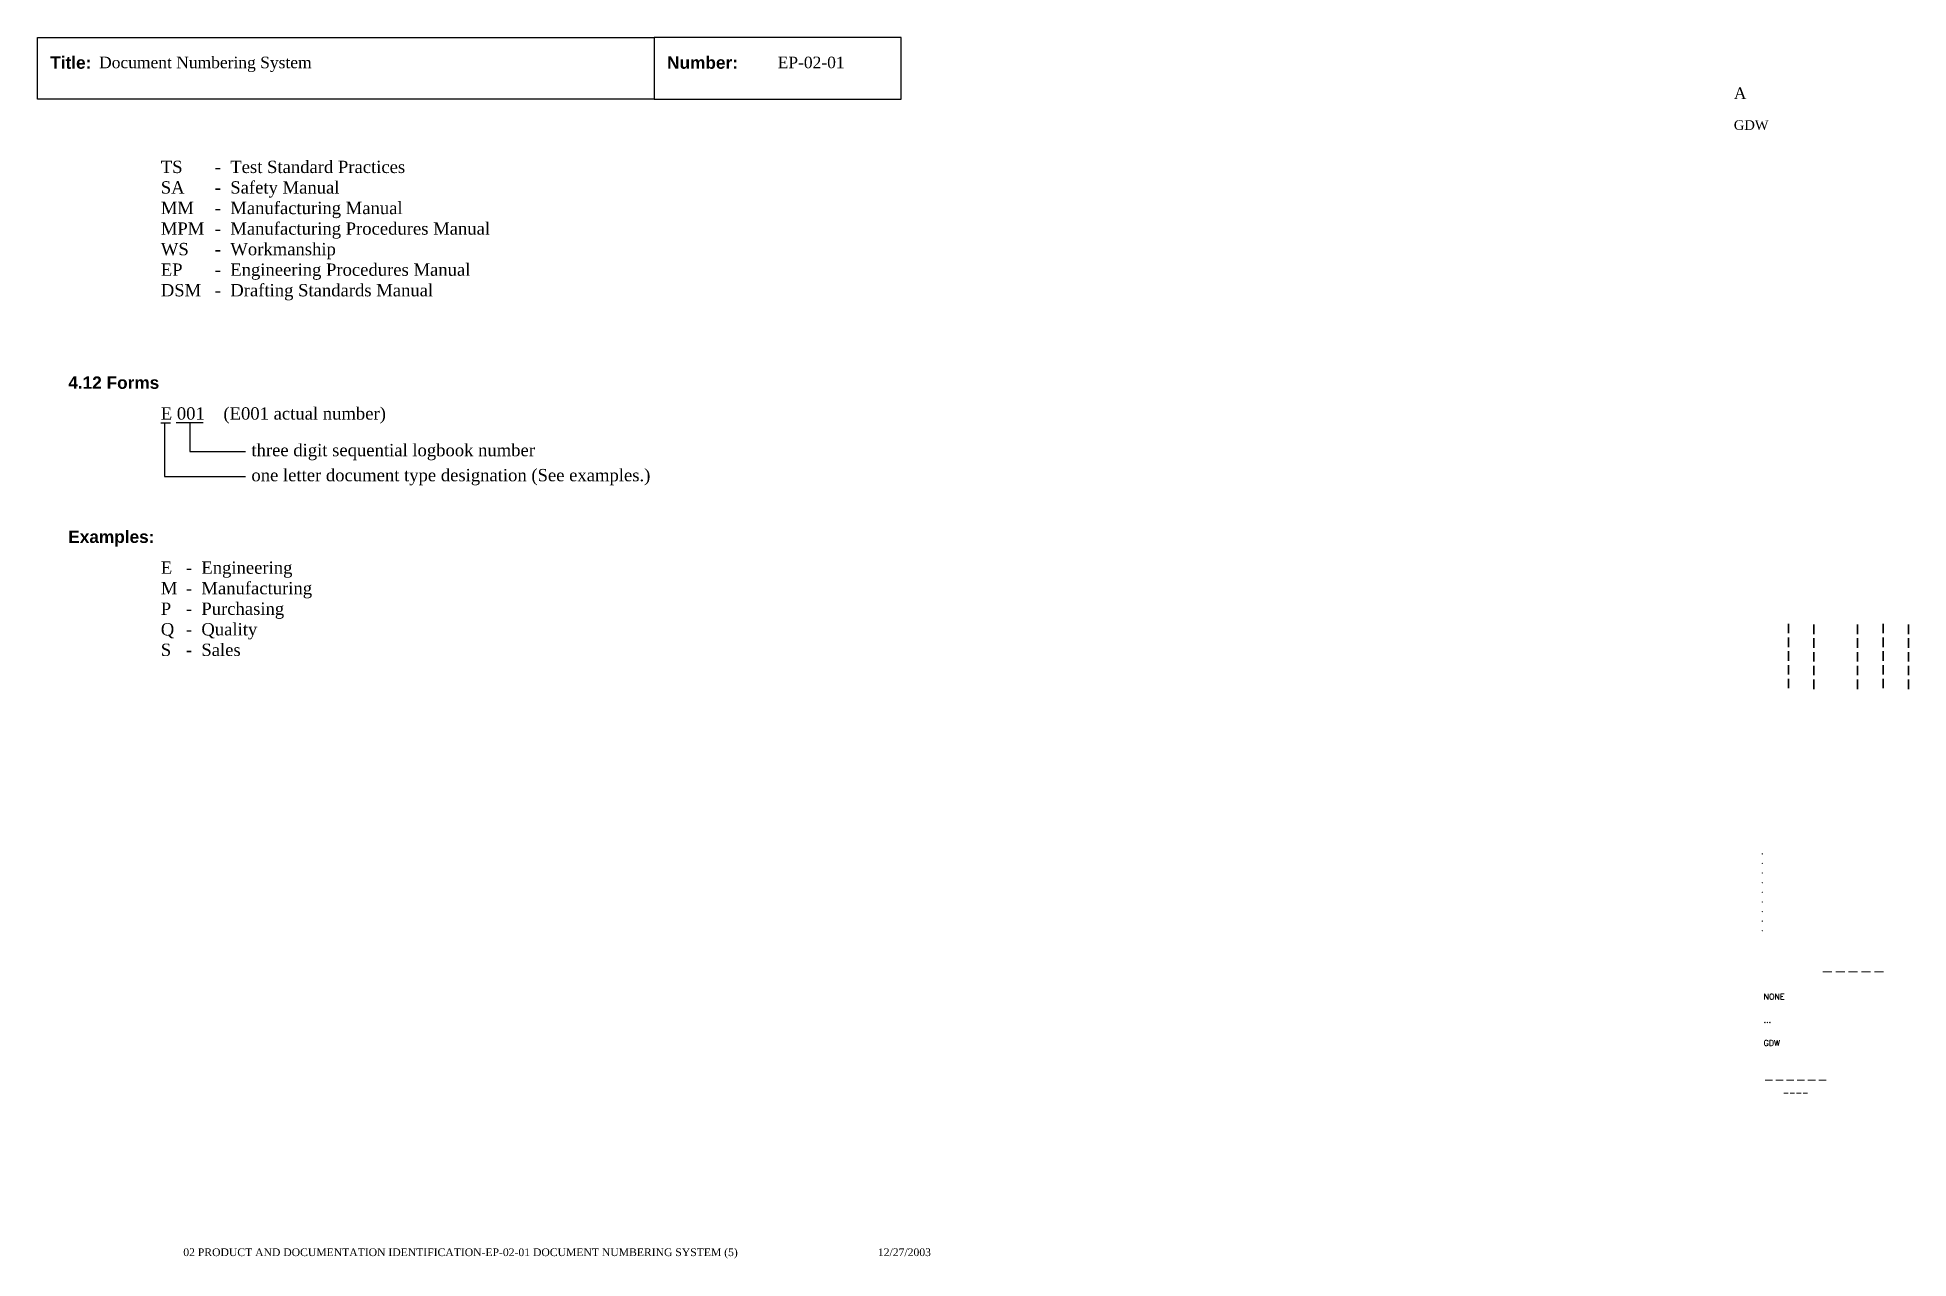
# Paper-space layout 'EP-02-01 Document Numbering System (5)' of a CAD drawing. Header units: inches. Extents: x 1 to 31.3, y 0.2 to 20.
import ezdxf
from ezdxf.enums import TextEntityAlignment as Align

# ---------------------------------------------------------------- set-up
doc = ezdxf.new("R2010")
doc.units = ezdxf.units.IN
doc.header["$MEASUREMENT"] = 0
doc.layers.add('TitleBlock_Attributes', color=40, linetype='Continuous', plot=False)
doc.layers.add('TitleBlock_Atts_Print', color=1, linetype='Continuous')
doc.styles.get("Standard").update_dxf_attribs({"font": 'simplex.shx'})
doc.styles.add('style1', font='TIMES.TTF')
doc.styles.add('styleAtt', font='TIMES.TTF')
doc.styles.add('TBBIGTEXT', font='complex.shx')

# ---------------------------------------------------------------- blocks, each defined once
blk = doc.blocks.new('Test1')
at = {"layer": 'TitleBlock_Attributes', "style": 'TBBIGTEXT', "width": 0.8}
for tag, p, height in [('SideLine1', (29.492, 9.408), 0.25), ('SideLine2', (29.906, 9.396), 0.25), ('SideLine3', (30.612, 9.396), 0.25), ('SideLine4', (31.026, 9.408), 0.25), ('SideLine5', (31.44, 9.396), 0.25), ('File-Layout', (28.803, 3.641), 0.125)]:
    blk.add_attdef(tag, p, '', height=height, rotation=90, dxfattribs=at)
at = {"layer": 'TitleBlock_Attributes'}
for tag, p, height in [('REV1', (28.947, 6.754), 0.0625), ('REV2', (28.947, 6.598), 0.0625), ('REV3', (28.947, 6.442), 0.0625), ('REV4', (28.947, 6.286), 0.0625), ('REV5', (28.947, 6.13), 0.0625), ('REV6', (28.947, 5.974), 0.0625), ('REV7', (28.947, 5.818), 0.0625), ('REV8', (28.947, 5.662), 0.0625), ('REV9', (28.947, 5.506), 0.0625), ('SCALE', (28.983, 4.394), 0.0938), ('INCHARGE', (28.983, 4.016), 0.0938), ('DRW', (28.983, 3.641), 0.0938)]:
    blk.add_attdef(tag, p, '', height=height, dxfattribs=at)
at = {"layer": 'TitleBlock_Attributes', "style": 'TBBIGTEXT'}
for tag, height, p in [('PROJNUM', 0.188, (30.434, 4.761)), ('DWG_NUM', 0.156, (31.168, 4.127)), ('CUSTOMER', 0.156, (29.501, 3.017)), ('LOCATION', 0.0938, (29.501, 2.835)), ('DESC_1', 0.188, (29.501, 2.412)), ('DESC_2', 0.188, (29.501, 2.1)), ('DESC_3', 0.188, (29.501, 1.787))]:
    blk.add_attdef(tag, text='', height=height, dxfattribs=at).set_placement(p, align=Align.CENTER)
at = {"layer": 'TitleBlock_Attributes'}
blk.add_attdef('DRW_DATE', text='', height=0.0938, dxfattribs=at).set_placement((31.149, 3.648), align=Align.CENTER)

psp = doc.layouts.new('EP-02-01 Document Numbering System (5)')

# ---------------------------------------------------------------- linework, layer by layer
at = {"color": 30}
for p, q in [((3, 13.75), (3.156, 13.75)), ((3.062, 13.75), (3.062, 12.875)), ((3.688, 13.75), (3.25, 13.75)), ((3.469, 13.75), (3.469, 13.281)), ((3.469, 13.281), (4.375, 13.281)), ((3.062, 12.875), (4.375, 12.875))]:
    psp.add_line(p, q, dxfattribs=at)
for points in [[(1, 20), (11, 20), (11, 19), (1, 19)], [(11, 19), (15, 19), (15, 20), (11, 20)]]:
    psp.add_lwpolyline(points, close=True)

# ---------------------------------------------------------------- block references
ref = psp.add_blockref('Test1', (0, 0))
ref.add_attrib('CUSTOMER', '------', dxfattribs={"layer": 'TitleBlock_Attributes', "height": 0.1562, "style": 'TBBIGTEXT'}).set_placement((29.501, 3.017), align=Align.CENTER)
ref.add_attrib('LOCATION', '----', dxfattribs={"layer": 'TitleBlock_Attributes', "height": 0.0938, "style": 'TBBIGTEXT'}).set_placement((29.501, 2.835), align=Align.CENTER)
ref.add_attrib('DESC_1', 'Document Numbering System', (2, 19.5), dxfattribs={"layer": 'TitleBlock_Atts_Print', "height": 0.1875, "style": 'styleAtt'})
ref.add_attrib('DESC_2', 'EP-02-01', (13, 19.5), dxfattribs={"layer": 'TitleBlock_Atts_Print', "height": 0.1875, "style": 'styleAtt'})
ref.add_attrib('DESC_3', 'A', (28.5, 19), dxfattribs={"layer": 'TitleBlock_Attributes', "height": 0.188, "style": 'styleAtt'})
ref.add_attrib('PROJNUM', '-----', dxfattribs={"layer": 'TitleBlock_Attributes', "height": 0.1875, "style": 'TBBIGTEXT'}).set_placement((30.434, 4.761), align=Align.CENTER)
ref.add_attrib('DWG_NUM', 'GDW', (28.5, 18.5), dxfattribs={"layer": 'TitleBlock_Attributes', "height": 0.1562, "style": 'styleAtt'})
ref.add_attrib('DRW_DATE', '12/27/2003', dxfattribs={"layer": 'TitleBlock_Atts_Print', "height": 0.125, "style": 'styleAtt'}).set_placement((15.055, 0.232), align=Align.CENTER)
ref.add_attrib('DRW', 'GDW', (28.983, 3.641), dxfattribs={"layer": 'TitleBlock_Attributes', "height": 0.0938})
ref.add_attrib('INCHARGE', '...', (28.983, 4.016), dxfattribs={"layer": 'TitleBlock_Attributes', "height": 0.0938})
ref.add_attrib('SCALE', 'NONE', (28.983, 4.394), dxfattribs={"layer": 'TitleBlock_Attributes', "height": 0.0938})
ref.add_attrib('REV1', '.', (28.947, 6.754), dxfattribs={"layer": 'TitleBlock_Attributes', "height": 0.0625})
ref.add_attrib('REV2', '.', (28.947, 6.598), dxfattribs={"layer": 'TitleBlock_Attributes', "height": 0.0625})
ref.add_attrib('REV3', '.', (28.947, 6.442), dxfattribs={"layer": 'TitleBlock_Attributes', "height": 0.0625})
ref.add_attrib('REV4', '.', (28.947, 6.286), dxfattribs={"layer": 'TitleBlock_Attributes', "height": 0.0625})
ref.add_attrib('REV5', '.', (28.947, 6.13), dxfattribs={"layer": 'TitleBlock_Attributes', "height": 0.0625})
ref.add_attrib('REV6', '.', (28.947, 5.974), dxfattribs={"layer": 'TitleBlock_Attributes', "height": 0.0625})
ref.add_attrib('REV7', '.', (28.947, 5.818), dxfattribs={"layer": 'TitleBlock_Attributes', "height": 0.0625})
ref.add_attrib('REV8', '.', (28.947, 5.662), dxfattribs={"layer": 'TitleBlock_Attributes', "height": 0.0625})
ref.add_attrib('REV9', '.', (28.947, 5.506), dxfattribs={"layer": 'TitleBlock_Attributes', "height": 0.0625})
ref.add_attrib('SideLine1', '-----', (29.492, 9.408), dxfattribs={"layer": 'TitleBlock_Attributes', "height": 0.25, "rotation": 90, "style": 'TBBIGTEXT', "width": 0.8})
ref.add_attrib('SideLine2', '-----', (29.906, 9.396), dxfattribs={"layer": 'TitleBlock_Attributes', "height": 0.25, "rotation": 90, "style": 'TBBIGTEXT', "width": 0.8})
ref.add_attrib('SideLine3', '-----', (30.612, 9.396), dxfattribs={"layer": 'TitleBlock_Attributes', "height": 0.25, "rotation": 90, "style": 'TBBIGTEXT', "width": 0.8})
ref.add_attrib('SideLine4', '-----', (31.026, 9.408), dxfattribs={"layer": 'TitleBlock_Attributes', "height": 0.25, "rotation": 90, "style": 'TBBIGTEXT', "width": 0.8})
ref.add_attrib('SideLine5', '-----', (31.44, 9.396), dxfattribs={"layer": 'TitleBlock_Attributes', "height": 0.25, "rotation": 90, "style": 'TBBIGTEXT', "width": 0.8})
ref.add_attrib('File-Layout', '02 PRODUCT AND DOCUMENTATION IDENTIFICATION-EP-02-01 DOCUMENT NUMBERING SYSTEM (5)', dxfattribs={"layer": 'TitleBlock_Atts_Print', "height": 0.125, "style": 'styleAtt'}).set_placement((7.859, 0.232), align=Align.CENTER)

# ---------------------------------------------------------------- texts
at = {"color": 5, "char_height": 0.2, "width": 2, "attachment_point": 1, "line_spacing_factor": 1.5, "style": 'style1'}
for s, insert in [('{\\fArial|b1|i0|c0|p34;Title:}', (1.207, 19.691)), ('{\\fArial|b1|i0|c0|p34;Number:}', (11.207, 19.691))]:
    psp.add_mtext(s, dxfattribs=dict(at, insert=insert))
at = {"color": 5, "char_height": 0.2, "attachment_point": 1, "style": 'style1'}
for s, insert, width in [('TS\\PSA\\PMM\\PMPM\\PWS\\PEP\\PDSM', (3, 18), 1), ('-  Test Standard Practices\\P-  Safety Manual\\P-  Manufacturing Manual\\P-  Manufacturing Procedures Manual\\P-  Workmanship\\P-  Engineering Procedures Manual\\P-  Drafting Standards Manual', (3.875, 18), 7.125), ('{\\fArial|b1|i0|c0|p34;4.12 Forms}', (1.5, 14.5), 13), ('E 001    (E001 actual number)', (3, 14), 7.5), ('three digit sequential logbook number', (4.469, 13.406), 6.28125), ('one letter document type designation (See examples.)', (4.469, 13), 7.6875), ('{\\fArial|b1|i0|c0|p34;Examples:}', (1.5, 12), 13), ('E\\PM\\PP\\PQ\\PS', (3, 11.5), 1), ('-  Engineering\\P-  Manufacturing\\P-  Purchasing\\P-  Quality\\P-  Sales', (3.406, 11.5), 7.59375)]:
    psp.add_mtext(s, dxfattribs=dict(at, insert=insert, width=width))

doc.saveas('drawing.dxf')
